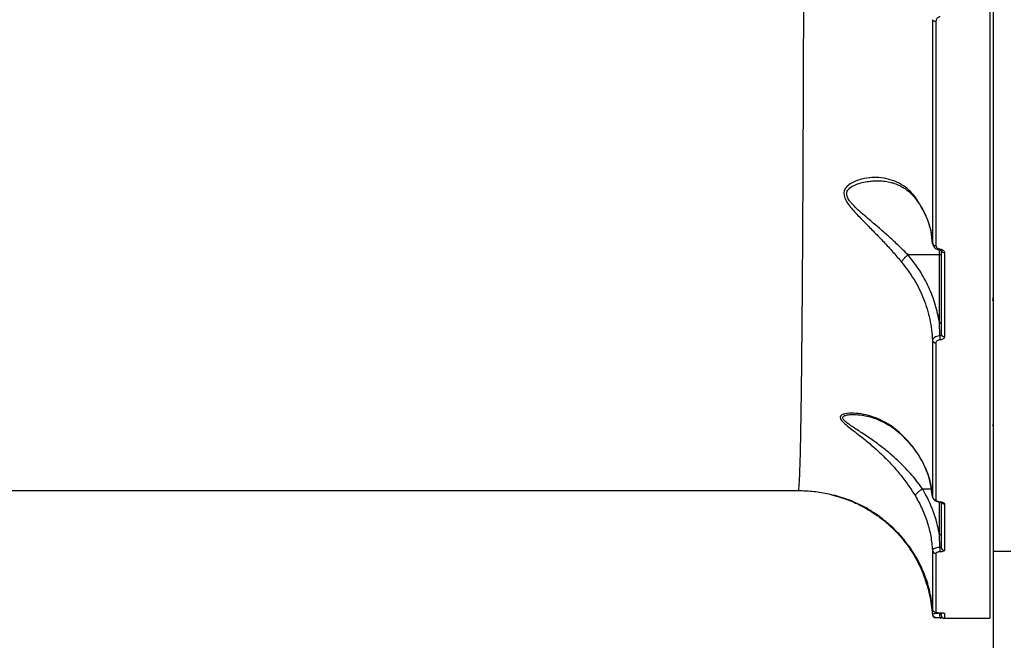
# Model space of a CAD drawing. Header units: millimetres. Extents: x -8045 to 6871, y -5915 to 5473.
# Drawn here: x -2687.5 to -2394.8, y -1812.7 to -1628.2 of the extents above; entities that cross this region are included whole.
import ezdxf

# ---------------------------------------------------------------- set-up
doc = ezdxf.new("R2010")
doc.units = ezdxf.units.MM
for name, color, linetype in [('DIKOM_ОБЪЕКТ', 7, 'Continuous'), ('DIKOM_РАЗМЕР_ЗОНА', 7, 'Continuous'), ('DIKOM_РАЗМЕР_ОБЪЕКТА', 7, 'Continuous')]:
    doc.layers.add(name, color=color, linetype=linetype)
doc.styles.add('style1', font='arial.ttf', dxfattribs={"width": 0.8})
doc.dimstyles.new('1-50', dxfattribs={"dimtxt": 300, "dimasz": 200, "dimexe": 100, "dimexo": 0, "dimgap": 100, "dimtad": 1, "dimtxsty": 'style1', "dimcen": 200, "dimclrd": 7, "dimclre": 7, "dimclrt": 7, "dimadec": 1, "dimazin": 2, "dimtfac": 1, "dimtmove": 0, "dimatfit": 2, "dimfxl": 0, "dimlwd": 25, "dimlwe": 18, "dimarcsym": 0})

# ---------------------------------------------------------------- blocks, each defined once
blk = doc.blocks.new('*D9')
at = {"layer": 'Defpoints', "color": 0, "linetype": 'Continuous', "transparency": 16777216}
for p in [(5663.54, -234.65), (-5019.6, -1388.73), (5663.54, -4701.47)]:
    blk.add_point(p, dxfattribs=at)
at = {"layer": 'DIKOM_РАЗМЕР_ОБЪЕКТА', "color": 7, "linetype": 'Continuous', "lineweight": 18, "transparency": 16777216}
for p, q in [((5663.54, -234.65), (5663.54, -4801.47)), ((-5019.6, -1388.73), (-5019.6, -4801.47))]:
    blk.add_line(p, q, dxfattribs=at)
at = {"layer": 'DIKOM_РАЗМЕР_ОБЪЕКТА', "color": 7, "linetype": 'Continuous', "lineweight": 25, "transparency": 16777216}
blk.add_line((-4819.6, -4701.47), (5463.54, -4701.47), dxfattribs=at)
at = {"layer": 'DIKOM_РАЗМЕР_ОБЪЕКТА', "color": 7, "linetype": 'Continuous', "transparency": 16777216}
for points in [[(-4819.6, -4668.14), (-4819.6, -4734.8), (-5019.6, -4701.47)], [(5463.54, -4668.14), (5463.54, -4734.8), (5663.54, -4701.47)]]:
    blk.add_solid(points, dxfattribs=at)
at = {"layer": 'DIKOM_РАЗМЕР_ОБЪЕКТА', "color": 7, "linetype": 'Continuous', "lineweight": 15, "transparency": 16777216, "insert": (-74.37, -4448.3), "char_height": 300, "attachment_point": 5, "style": 'style1'}
blk.add_mtext('10700', dxfattribs=at)
blk = doc.blocks.new('*D10')
at = {"layer": 'Defpoints', "color": 0, "linetype": 'Continuous', "transparency": 16777216}
for p in [(-1653.81, 3474.95), (-5616.46, -3083.4), (491.01, -3083.4)]:
    blk.add_point(p, dxfattribs=at)
at = {"layer": 'DIKOM_РАЗМЕР_ОБЪЕКТА', "color": 7, "linetype": 'Continuous', "lineweight": 18, "transparency": 16777216}
for p, q in [((-1653.81, 3474.95), (-5716.46, 3474.95)), ((491.01, -3083.4), (-5716.46, -3083.4))]:
    blk.add_line(p, q, dxfattribs=at)
at = {"layer": 'DIKOM_РАЗМЕР_ОБЪЕКТА', "color": 7, "linetype": 'Continuous', "lineweight": 25, "transparency": 16777216}
blk.add_line((-5616.46, 3274.95), (-5616.46, -2883.4), dxfattribs=at)
at = {"layer": 'DIKOM_РАЗМЕР_ОБЪЕКТА', "color": 7, "linetype": 'Continuous', "transparency": 16777216}
for points in [[(-5649.79, 3274.95), (-5583.12, 3274.95), (-5616.46, 3474.95)], [(-5649.79, -2883.4), (-5583.12, -2883.4), (-5616.46, -3083.4)]]:
    blk.add_solid(points, dxfattribs=at)
at = {"layer": 'DIKOM_РАЗМЕР_ОБЪЕКТА', "color": 7, "linetype": 'Continuous', "lineweight": 15, "transparency": 16777216, "insert": (-5869.63, -1326.86), "char_height": 300, "attachment_point": 5, "rotation": 90, "style": 'style1'}
blk.add_mtext('6550', dxfattribs=at)
blk = doc.blocks.new('*D11')
at = {"layer": 'Defpoints', "color": 0, "transparency": 16777216}
for p in [(6870.85, -184.65), (-7019.6, -1388.73), (-7019.6, -5814.65)]:
    blk.add_point(p, dxfattribs=at)
at = {"layer": 'DIKOM_РАЗМЕР_ЗОНА', "color": 7, "lineweight": 18, "transparency": 16777216}
for p, q in [((6870.85, -184.65), (6870.85, -5914.65)), ((-7019.6, -1388.73), (-7019.6, -5914.65))]:
    blk.add_line(p, q, dxfattribs=at)
at = {"layer": 'DIKOM_РАЗМЕР_ЗОНА', "color": 7, "lineweight": 25, "transparency": 16777216}
blk.add_line((6670.85, -5814.65), (-6819.6, -5814.65), dxfattribs=at)
at = {"layer": 'DIKOM_РАЗМЕР_ЗОНА', "color": 7, "transparency": 16777216}
for points in [[(-6819.6, -5781.31), (-6819.6, -5847.98), (-7019.6, -5814.65)], [(6670.85, -5781.31), (6670.85, -5847.98), (6870.85, -5814.65)]]:
    blk.add_solid(points, dxfattribs=at)
at = {"layer": 'DIKOM_РАЗМЕР_ЗОНА', "color": 7, "transparency": 16777216, "insert": (-74.37, -5561.37), "char_height": 300, "attachment_point": 5, "style": 'style1'}
blk.add_mtext('13900', dxfattribs=at)
blk = doc.blocks.new('*D12')
at = {"layer": 'Defpoints', "color": 0, "transparency": 16777216}
for p in [(-2189.61, 5472.65), (-7595.21, -5084.97), (-495.58, -5084.97)]:
    blk.add_point(p, dxfattribs=at)
at = {"layer": 'DIKOM_РАЗМЕР_ЗОНА', "color": 7, "lineweight": 18, "transparency": 16777216}
for p, q in [((-2189.61, 5472.65), (-7695.21, 5472.65)), ((-495.58, -5084.97), (-7695.21, -5084.97))]:
    blk.add_line(p, q, dxfattribs=at)
at = {"layer": 'DIKOM_РАЗМЕР_ЗОНА', "color": 7, "lineweight": 25, "transparency": 16777216}
blk.add_line((-7595.21, 5272.65), (-7595.21, -4884.97), dxfattribs=at)
at = {"layer": 'DIKOM_РАЗМЕР_ЗОНА', "color": 7, "transparency": 16777216}
for points in [[(-7628.55, 5272.65), (-7561.88, 5272.65), (-7595.21, 5472.65)], [(-7628.55, -4884.97), (-7561.88, -4884.97), (-7595.21, -5084.97)]]:
    blk.add_solid(points, dxfattribs=at)
at = {"layer": 'DIKOM_РАЗМЕР_ЗОНА', "color": 7, "transparency": 16777216, "insert": (-7848.38, -1452.59), "char_height": 300, "attachment_point": 5, "rotation": 90, "style": 'style1'}
blk.add_mtext('10550', dxfattribs=at)

msp = doc.modelspace()

# ---------------------------------------------------------------- linework, layer by layer
at = {"layer": 'DIKOM_ОБЪЕКТ', "color": 7, "linetype": 'Continuous', "lineweight": 15}
for p, q in [((-2397.813, -986.157), (-2397.813, -1786.157)), ((-2415.862, -1694.676), (-2415.77, -1695.015)), ((-2413.813, -1698.125), (-2413.813, -1696.722)), ((-2413.813, -1698.125), (-2423.145, -1698.125)), ((-2413.813, -1698.125), (-2413.687, -1698.12)), ((-2413.813, -1718.326), (-2413.813, -1698.125)), ((-2413.742, -1722.221), (-2413.813, -1718.326)), ((-2439.277, -1745.543), (-2439.101, -1745.548)), ((-2397.969, -1748.98), (-2397.89, -1748.851)), ((-2397.86, -1748.673), (-2397.875, -1748.687)), ((-2418.811, -1767.742), (-2418.818, -1767.744)), ((-2416.259, -1767.742), (-2418.811, -1767.742)), ((-2753.869, -1768.157), (-2455.828, -1768.157)), ((-2444.866, -1769.684), (-2444.585, -1769.767)), ((-2415.879, -1770.031), (-2415.791, -1770.273)), ((-2413.813, -1781.248), (-2413.813, -1771.566)), ((-2431.745, -1775.865), (-2431.406, -1776.1)), ((-2413.741, -1785.099), (-2413.813, -1781.248)), ((-2397.813, -1786.157), (-2397.813, -1836.157)), ((-2397.813, -1786.157), (-2391.813, -1786.157)), ((-2418.431, -1793.442), (-2418.43, -1793.626)), ((-2415.851, -1804.97), (-2415.924, -1805.027)), ((-2413.776, -1804.506), (-2413.665, -1804.511)), ((-2412.315, -1806.157), (-2398.812, -1806.157))]:
    msp.add_line(p, q, dxfattribs=at)
at = {"layer": 'DIKOM_ОБЪЕКТ', "color": 7, "linetype": 'Continuous', "lineweight": 15, "flags": 128}
for points in [[(-2414.869, -1628.729), (-2415.057, -1628.718), (-2415.237, -1628.686), (-2415.404, -1628.635), (-2415.552, -1628.567), (-2415.674, -1628.484), (-2415.768, -1628.39), (-2415.829, -1628.286), (-2415.856, -1628.178)], [(-2413.595, -1696.394), (-2413.626, -1696.512), (-2413.654, -1696.596), (-2413.68, -1696.641), (-2413.7, -1696.648)], [(-2413.813, -1718.326), (-2413.715, -1718.322), (-2413.622, -1718.312), (-2413.535, -1718.296), (-2413.459, -1718.274), (-2413.397, -1718.248), (-2413.351, -1718.217), (-2413.323, -1718.184), (-2413.313, -1718.15)], [(-2397.878, -1748.699), (-2397.832, -1748.619), (-2397.813, -1748.521)], [(-2413.813, -1781.248), (-2413.715, -1781.244), (-2413.622, -1781.234), (-2413.535, -1781.218), (-2413.459, -1781.196), (-2413.397, -1781.17), (-2413.351, -1781.139), (-2413.323, -1781.106), (-2413.313, -1781.072)], [(-2413.313, -1805.04), (-2413.294, -1805.235), (-2413.288, -1805.264)]]:
    msp.add_lwpolyline(points, dxfattribs=at)
at = {"layer": 'DIKOM_ОБЪЕКТ', "color": 7, "linetype": 'Continuous', "lineweight": 15}
for centre, radius, start, end in [((-2414.973, -1694.468), 0.913, 193.16571, 276.218), ((-2412.412, -1696.46), 0.949, 201.85038, 275.42839), ((-2398.235, -1711.223), 0.426, 292.85553, 352.12184), ((-2398.59, -1711.286), 0.777, 0.30034, 32.89414), ((-2398.883, -1711.282), 1.034, 351.52782, 23.84966), ((-2414.951, -1723.334), 0.93, 190.11078, 274.55737), ((-2407.344, -1722.059), 6.4, 181.45556, 191.77273), ((-2412.404, -1721.536), 0.915, 186.95794, 275.19852), ((-2414.918, -1769.929), 0.966, 186.06472, 271.81857), ((-2413.712, -1771.503), 0.0977, 296.80562, 356.04963), ((-2412.332, -1771.124), 1.008, 210.2427, 270.74446), ((-2409.545, -1785.304), 4.201, 177.20551, 195.01318), ((-2412.337, -1784.968), 0.976, 181.43242, 271.11395), ((-2414.91, -1785.856), 0.981, 184.96854, 270.89226), ((-2414.927, -1804.952), 1, 184.29088, 270.05484), ((-2414.912, -1803.351), 0.998, 184.08387, 269.99909), ((-2411.383, -1805.086), 2.397, 169.74635, 202.39792), ((-2412.312, -1803.661), 1.008, 244.17636, 269.8664)]:
    msp.add_arc(centre, radius, start, end, dxfattribs=at)
for points, knots in [([(-2398.814, -1387.16), (-2398.814, -1395.098), (-2398.814, -1410.91), (-2398.814, -1434.451), (-2398.813, -1457.648), (-2398.813, -1480.431), (-2398.813, -1502.739), (-2398.813, -1524.513), (-2398.813, -1545.696), (-2398.813, -1566.24), (-2398.813, -1586.097), (-2398.813, -1605.227), (-2398.813, -1623.591), (-2398.813, -1641.156), (-2398.813, -1657.894), (-2398.813, -1673.779), (-2398.813, -1688.79), (-2398.813, -1702.91), (-2398.813, -1716.125), (-2398.813, -1728.426), (-2398.813, -1739.805), (-2398.813, -1748.427), (-2398.813, -1754.745), (-2398.813, -1759.109), (-2398.813, -1763.269), (-2398.813, -1767.227), (-2398.813, -1770.983), (-2398.813, -1774.538), (-2398.813, -1778.816), (-2398.813, -1783.591), (-2398.813, -1788.573), (-2398.813, -1793.426), (-2398.813, -1797.875), (-2398.813, -1801.622), (-2398.813, -1804.236), (-2398.813, -1805.849), (-2398.813, -1806.055), (-2398.813, -1806.157)], [0, 0, 0, 0, 0.036172, 0.0720484, 0.1076294, 0.1429149, 0.1779051, 0.2125996, 0.2469988, 0.2811024, 0.3149106, 0.3484235, 0.3816407, 0.4145624, 0.4471888, 0.4795196, 0.5115549, 0.5432949, 0.5747393, 0.6058882, 0.6367416, 0.6672995, 0.6814813, 0.6955903, 0.7096265, 0.7235901, 0.7374808, 0.7512988, 0.765044, 0.7900535, 0.8148186, 0.8393391, 0.8723805, 0.9049673, 0.9370994, 0.968777, 1, 1, 1, 1]), ([(-2455.815, -1768.14), (-2455.812, -1768.146), (-2455.773, -1768.234), (-2455.699, -1767.912), (-2455.597, -1767.138), (-2455.5, -1765.803), (-2455.408, -1763.997), (-2455.319, -1761.666), (-2455.232, -1758.802), (-2455.148, -1755.394), (-2455.072, -1751.682), (-2455.004, -1747.772), (-2454.942, -1743.758), (-2454.882, -1739.357), (-2454.824, -1734.563), (-2454.768, -1729.372), (-2454.713, -1723.78), (-2454.649, -1716.56), (-2454.578, -1707.38), (-2454.501, -1695.851), (-2454.429, -1683.257), (-2454.371, -1671.581), (-2454.326, -1661.261), (-2454.29, -1652.638), (-2454.257, -1643.672), (-2454.225, -1634.369), (-2454.194, -1624.73), (-2454.165, -1614.762), (-2454.134, -1603.387), (-2454.103, -1590.506), (-2454.071, -1576.019), (-2454.042, -1561.046), (-2454.016, -1545.61), (-2453.99, -1528.588), (-2453.966, -1509.928), (-2453.945, -1489.599), (-2453.928, -1468.85), (-2453.919, -1454.77), (-2453.915, -1447.712)], [0, 0, 0, 0, 0.0018906, 0.0283572, 0.0550228, 0.0805311, 0.1062915, 0.1323039, 0.1585683, 0.1850847, 0.211853, 0.2337723, 0.2558873, 0.2781979, 0.3007043, 0.3234063, 0.3463041, 0.3693975, 0.4068355, 0.4447969, 0.4832817, 0.5222902, 0.5448176, 0.5675163, 0.590386, 0.6134269, 0.6366388, 0.6600219, 0.6835765, 0.7147226, 0.7461024, 0.777716, 0.8095636, 0.8416453, 0.8809142, 0.9203961, 0.9600912, 1, 1, 1, 1]), ([(-2413.618, -1627.312), (-2413.712, -1627.329), (-2413.902, -1627.364), (-2414.242, -1627.52), (-2414.58, -1627.813), (-2414.825, -1628.253), (-2414.854, -1628.57), (-2414.869, -1628.729)], [0, 0, 0, 0, 0.1238846, 0.250314, 0.4996087, 0.7493433, 1, 1, 1, 1]), ([(-2415.856, -1628.178), (-2415.856, -1634.159), (-2415.857, -1646.105), (-2415.858, -1663.088), (-2415.86, -1679.408), (-2415.861, -1689.582), (-2415.862, -1694.676)], [0, 0, 0, 0, 0.2503495, 0.499999, 0.7496488, 1, 1, 1, 1]), ([(-2414.869, -1628.729), (-2414.869, -1634.822), (-2414.87, -1646.935), (-2414.871, -1664.051), (-2414.873, -1680.299), (-2414.874, -1690.371), (-2414.874, -1695.376)], [0, 0, 0, 0, 0.2544891, 0.5059858, 0.7544902, 1, 1, 1, 1]), ([(-2420.723, -1681.308), (-2421.398, -1680.466), (-2422.748, -1678.781), (-2425.159, -1677.054), (-2427.748, -1675.865), (-2430.477, -1675.214), (-2433.282, -1675.037), (-2435.787, -1675.285), (-2437.928, -1675.809), (-2439.673, -1676.501), (-2441.084, -1677.41), (-2442.021, -1678.538), (-2442.358, -1679.832), (-2442.006, -1681.306), (-2440.866, -1683.272), (-2438.794, -1685.661), (-2436.036, -1688.482), (-2433.2, -1691.339), (-2430.386, -1694.259), (-2427.636, -1697.244), (-2425.929, -1699.255), (-2425.081, -1700.255)], [0, 0, 0, 0, 0.0610318, 0.1220805, 0.1834459, 0.2449833, 0.3064453, 0.3686877, 0.4105322, 0.4525436, 0.4951712, 0.5273517, 0.5602196, 0.5930361, 0.6254835, 0.6893719, 0.7525677, 0.8147285, 0.8766654, 0.9386833, 1, 1, 1, 1]), ([(-2423.17, -1698.132), (-2423.601, -1697.693), (-2424.489, -1696.788), (-2425.856, -1695.457), (-2427.288, -1694.108), (-2428.675, -1692.839), (-2430.152, -1691.526), (-2431.614, -1690.253), (-2433.134, -1688.954), (-2434.802, -1687.54), (-2436.58, -1686.025), (-2438.431, -1684.379), (-2439.742, -1683.072), (-2440.547, -1682.066), (-2441.125, -1681.184), (-2441.444, -1680.29), (-2441.364, -1679.461), (-2441.122, -1678.909), (-2440.727, -1678.418), (-2439.961, -1677.771), (-2438.64, -1677.11), (-2436.795, -1676.553), (-2435.012, -1676.242), (-2433.46, -1676.093), (-2432.565, -1676.086), (-2432.164, -1676.083)], [0, 0, 0, 0, 0.0444241, 0.0916118, 0.1354156, 0.1832956, 0.2237768, 0.2743841, 0.3197971, 0.3652819, 0.4303652, 0.4884402, 0.5485742, 0.5725954, 0.5943542, 0.6401629, 0.6627541, 0.6862992, 0.7083427, 0.7326386, 0.7932147, 0.8546089, 0.9166717, 0.9626772, 1, 1, 1, 1]), ([(-2432.162, -1676.075), (-2431.389, -1676.106), (-2430.035, -1676.16), (-2428.392, -1676.503), (-2427.271, -1676.838), (-2426.314, -1677.198), (-2425.214, -1677.702), (-2423.788, -1678.563), (-2422.141, -1679.873), (-2421.116, -1681.204), (-2420.58, -1681.9)], [0, 0, 0, 0, 0.1730486, 0.3030576, 0.3903817, 0.450699, 0.5408763, 0.6653656, 0.8248918, 1, 1, 1, 1]), ([(-2415.862, -1694.676), (-2415.984, -1693.52), (-2416.229, -1691.2), (-2417.24, -1687.784), (-2418.678, -1684.447), (-2420.041, -1682.355), (-2420.723, -1681.308)], [0, 0, 0, 0, 0.2482885, 0.4983969, 0.7490502, 1, 1, 1, 1]), ([(-2420.723, -1681.308), (-2420.719, -1681.442), (-2420.713, -1681.653), (-2420.6, -1681.801), (-2420.559, -1681.855)], [0, 0, 0, 0, 0.6363648, 1, 1, 1, 1]), ([(-2420.628, -1681.792), (-2419.938, -1682.841), (-2418.56, -1684.938), (-2417.123, -1688.284), (-2416.129, -1691.707), (-2415.911, -1694.03), (-2415.802, -1695.187)], [0, 0, 0, 0, 0.2512625, 0.5020268, 0.7519634, 1, 1, 1, 1]), ([(-2415.815, -1694.996), (-2415.752, -1695.188), (-2415.62, -1695.593), (-2415.152, -1696.097), (-2414.498, -1696.497), (-2413.968, -1696.598), (-2413.696, -1696.649)], [0, 0, 0, 0, 0.2205956, 0.4634208, 0.7240673, 1, 1, 1, 1]), ([(-2414.874, -1695.376), (-2414.856, -1695.497), (-2414.819, -1695.739), (-2414.532, -1696.055), (-2414.116, -1696.298), (-2413.769, -1696.362), (-2413.595, -1696.394)], [0, 0, 0, 0, 0.2500062, 0.4999832, 0.7496798, 1, 1, 1, 1]), ([(-2413.696, -1696.649), (-2413.647, -1696.656), (-2413.553, -1696.67), (-2413.411, -1696.713), (-2413.305, -1696.766), (-2413.273, -1696.803), (-2413.282, -1696.8), (-2413.284, -1696.8)], [0, 0, 0, 0, 0.1797234, 0.3472291, 0.6519075, 0.9270133, 1, 1, 1, 1]), ([(-2413.595, -1696.394), (-2413.422, -1696.426), (-2413.076, -1696.49), (-2412.662, -1696.731), (-2412.377, -1697.045), (-2412.34, -1697.285), (-2412.322, -1697.404)], [0, 0, 0, 0, 0.2502727, 0.5000296, 0.7500098, 1, 1, 1, 1]), ([(-2413.313, -1696.873), (-2413.313, -1701.144), (-2413.313, -1709.755), (-2413.313, -1717.661), (-2413.313, -1721.647)], [0, 0, 0, 0, 0.4958751, 1, 1, 1, 1]), ([(-2412.322, -1697.404), (-2412.322, -1701.781), (-2412.322, -1710.485), (-2412.321, -1718.476), (-2412.321, -1722.447)], [0, 0, 0, 0, 0.5029246, 1, 1, 1, 1]), ([(-2423.17, -1698.132), (-2423.319, -1698.249), (-2423.673, -1698.523), (-2424.244, -1699.056), (-2424.694, -1699.575), (-2424.971, -1699.989), (-2425.044, -1700.165), (-2425.081, -1700.255)], [0, 0, 0, 0, 0.1670716, 0.3953667, 0.6801458, 0.8380877, 1, 1, 1, 1]), ([(-2425.081, -1700.255), (-2423.78, -1701.956), (-2421.178, -1705.361), (-2418.42, -1711.127), (-2416.494, -1717.197), (-2416.076, -1721.397), (-2415.867, -1723.497)], [0, 0, 0, 0, 0.2491379, 0.4984877, 0.7492503, 1, 1, 1, 1]), ([(-2423.145, -1698.125), (-2423.15, -1698.126), (-2423.159, -1698.126), (-2423.166, -1698.13), (-2423.17, -1698.132)], [0, 0, 0, 0, 0.543618, 1, 1, 1, 1]), ([(-2413.813, -1718.326), (-2414.178, -1716.497), (-2414.908, -1712.837), (-2416.962, -1707.595), (-2419.628, -1702.605), (-2421.971, -1699.621), (-2423.145, -1698.125)], [0, 0, 0, 0, 0.2504681, 0.5013084, 0.750181, 1, 1, 1, 1]), ([(-2413.313, -1697.954), (-2413.318, -1697.973), (-2413.329, -1698.01), (-2413.411, -1698.061), (-2413.532, -1698.101), (-2413.635, -1698.114), (-2413.687, -1698.12)], [0, 0, 0, 0, 0.2500426, 0.5000011, 0.7499812, 1, 1, 1, 1]), ([(-2398.085, -1711.617), (-2398.062, -1711.607), (-2397.954, -1711.557), (-2397.902, -1711.488), (-2397.86, -1711.434)], [0, 0, 0, 0, 0.2152237, 1, 1, 1, 1]), ([(-2415.867, -1723.497), (-2415.867, -1728.015), (-2415.869, -1737.037), (-2415.872, -1749.175), (-2415.875, -1760.346), (-2415.878, -1766.8), (-2415.879, -1770.031)], [0, 0, 0, 0, 0.2505294, 0.5002708, 0.749837, 1, 1, 1, 1]), ([(-2413.742, -1722.221), (-2414.034, -1722.264), (-2414.616, -1722.348), (-2415.306, -1722.659), (-2415.774, -1723.054), (-2415.836, -1723.35), (-2415.867, -1723.497)], [0, 0, 0, 0, 0.252439, 0.5035887, 0.7525655, 1, 1, 1, 1]), ([(-2413.61, -1723.365), (-2413.785, -1723.391), (-2414.136, -1723.442), (-2414.549, -1723.658), (-2414.826, -1723.94), (-2414.86, -1724.153), (-2414.878, -1724.26)], [0, 0, 0, 0, 0.2498458, 0.4997098, 0.7496159, 1, 1, 1, 1]), ([(-2413.313, -1721.647), (-2413.319, -1721.715), (-2413.33, -1721.849), (-2413.419, -1722.029), (-2413.537, -1722.144), (-2413.651, -1722.202), (-2413.712, -1722.215), (-2413.742, -1722.221)], [0, 0, 0, 0, 0.2752746, 0.5369428, 0.7775954, 0.8906354, 1, 1, 1, 1]), ([(-2412.321, -1722.447), (-2412.339, -1722.557), (-2412.375, -1722.776), (-2412.656, -1723.064), (-2413.075, -1723.285), (-2413.431, -1723.338), (-2413.61, -1723.365)], [0, 0, 0, 0, 0.2503421, 0.5002948, 0.7501834, 1, 1, 1, 1]), ([(-2414.878, -1724.26), (-2414.878, -1727.978), (-2414.879, -1735.369), (-2414.881, -1745.494), (-2414.883, -1754.815), (-2414.885, -1763.345), (-2414.887, -1768.388), (-2414.888, -1770.894)], [0, 0, 0, 0, 0.2049312, 0.4073967, 0.6073963, 0.8049311, 1, 1, 1, 1]), ([(-2425.18, -1751.37), (-2426.052, -1750.614), (-2427.8, -1749.098), (-2430.62, -1747.464), (-2433.515, -1746.245), (-2436.448, -1745.465), (-2439.331, -1745.11), (-2441.557, -1745.215), (-2442.904, -1745.651), (-2443.452, -1746.229), (-2443.227, -1747.058), (-2442.28, -1748.108), (-2440.799, -1749.334), (-2438.966, -1750.742), (-2436.729, -1752.471), (-2434.117, -1754.596), (-2431.192, -1757.215), (-2428.344, -1760.069), (-2425.639, -1763.152), (-2423.119, -1766.423), (-2421.699, -1768.667), (-2420.991, -1769.787)], [0, 0, 0, 0, 0.06128, 0.1228442, 0.1842241, 0.2462564, 0.3089215, 0.372221, 0.4044586, 0.4370778, 0.4698366, 0.5023538, 0.5451111, 0.5875213, 0.6295683, 0.6917526, 0.7536713, 0.8157421, 0.8771061, 0.9386815, 1, 1, 1, 1]), ([(-2418.818, -1767.744), (-2419.315, -1767.049), (-2420.315, -1765.655), (-2422.015, -1763.593), (-2423.658, -1761.783), (-2425.23, -1760.191), (-2426.652, -1758.843), (-2428.147, -1757.515), (-2429.594, -1756.303), (-2431.137, -1755.085), (-2432.662, -1753.941), (-2434.249, -1752.812), (-2435.774, -1751.771), (-2437.287, -1750.773), (-2438.767, -1749.814), (-2440.174, -1748.891), (-2441.244, -1748.137), (-2441.935, -1747.556), (-2442.338, -1747.13), (-2442.565, -1746.737), (-2442.574, -1746.388), (-2442.362, -1746.101), (-2441.98, -1745.887), (-2441.463, -1745.727), (-2440.674, -1745.59), (-2439.925, -1745.522), (-2439.361, -1745.54), (-2439.277, -1745.543)], [0, 0, 0, 0, 0.0623068, 0.1251884, 0.1892889, 0.2348469, 0.2832573, 0.3284187, 0.3777928, 0.41946, 0.4717243, 0.5185953, 0.5655589, 0.6127564, 0.660153, 0.707505, 0.7547796, 0.779746, 0.8021657, 0.8263515, 0.8496947, 0.8724797, 0.8972179, 0.9195438, 0.9445137, 0.9917108, 1, 1, 1, 1]), ([(-2439.254, -1745.534), (-2438.437, -1745.579), (-2436.967, -1745.659), (-2434.978, -1746.106), (-2433.525, -1746.544), (-2432.296, -1746.992), (-2430.961, -1747.56), (-2429.235, -1748.454), (-2427.144, -1749.776), (-2425.727, -1751.059), (-2424.986, -1751.729)], [0, 0, 0, 0, 0.1731456, 0.3118375, 0.4130892, 0.4801994, 0.5635342, 0.6809048, 0.8330579, 1, 1, 1, 1]), ([(-2415.879, -1770.031), (-2416.098, -1768.35), (-2416.535, -1764.989), (-2418.474, -1760.12), (-2421.248, -1755.482), (-2423.87, -1752.739), (-2425.18, -1751.37)], [0, 0, 0, 0, 0.2493537, 0.4986017, 0.749596, 1, 1, 1, 1]), ([(-2425.18, -1751.37), (-2425.148, -1751.467), (-2425.105, -1751.599), (-2425.002, -1751.673), (-2424.975, -1751.693)], [0, 0, 0, 0, 0.7364332, 1, 1, 1, 1]), ([(-2425.082, -1751.609), (-2423.759, -1752.998), (-2421.112, -1755.777), (-2418.337, -1760.47), (-2416.422, -1765.384), (-2416.019, -1768.765), (-2415.817, -1770.455)], [0, 0, 0, 0, 0.2508265, 0.50195, 0.7510156, 1, 1, 1, 1]), ([(-2418.818, -1767.744), (-2419.009, -1767.851), (-2419.465, -1768.106), (-2420.033, -1768.521), (-2420.478, -1768.918), (-2420.769, -1769.245), (-2420.964, -1769.553), (-2420.982, -1769.709), (-2420.991, -1769.787)], [0, 0, 0, 0, 0.1653388, 0.3947748, 0.5333352, 0.6838941, 0.8415045, 1, 1, 1, 1]), ([(-2413.813, -1781.248), (-2414.318, -1778.898), (-2415.332, -1774.184), (-2417.649, -1769.893), (-2418.811, -1767.742)], [0, 0, 0, 0, 0.4985849, 1, 1, 1, 1]), ([(-2455.815, -1768.157), (-2454.253, -1768.214), (-2451.218, -1768.324), (-2447.396, -1768.964), (-2445.2, -1769.629), (-2444.415, -1769.867)], [0, 0, 0, 0, 0.4052719, 0.7875255, 1, 1, 1, 1]), ([(-2431.549, -1775.996), (-2432.544, -1775.306), (-2434.531, -1773.928), (-2437.569, -1772.314), (-2440.573, -1771.004), (-2442.96, -1770.192), (-2444.539, -1769.743), (-2445.194, -1769.579), (-2445.293, -1769.562), (-2445.117, -1769.613), (-2444.678, -1769.739), (-2444.402, -1769.819)], [0, 0, 0, 0, 0.1653985, 0.3303434, 0.4963441, 0.6649694, 0.7504187, 0.8373229, 0.881074, 0.9250269, 1, 1, 1, 1]), ([(-2444.402, -1769.819), (-2444.365, -1769.829), (-2443.98, -1769.94), (-2442.647, -1770.353), (-2440.793, -1771.028), (-2438.462, -1772.008), (-2435.766, -1773.364), (-2432.744, -1775.232), (-2429.797, -1777.454), (-2426.98, -1780.044), (-2424.343, -1783.016), (-2421.977, -1786.338), (-2419.923, -1789.953), (-2418.929, -1792.399), (-2418.43, -1793.626)], [0, 0, 0, 0, 0.0071288, 0.0757107, 0.1431947, 0.2099327, 0.3098171, 0.40947, 0.508018, 0.6067616, 0.7049795, 0.803099, 0.9012478, 1, 1, 1, 1]), ([(-2444.249, -1769.866), (-2444.095, -1769.911), (-2443.636, -1770.044), (-2442.353, -1770.456), (-2440.771, -1771.025), (-2439.248, -1771.643), (-2438.061, -1772.163), (-2436.996, -1772.675), (-2435.817, -1773.3), (-2434.508, -1774.07), (-2433.162, -1774.95), (-2431.628, -1776.037), (-2430.004, -1777.308), (-2428.096, -1778.974), (-2426.177, -1780.891), (-2424.129, -1783.281), (-2422.054, -1786.16), (-2420.384, -1789.066), (-2419.186, -1791.583), (-2418.691, -1792.853), (-2418.457, -1793.451)], [0, 0, 0, 0, 0.0240462, 0.0717737, 0.1393112, 0.187782, 0.2196187, 0.2528324, 0.292078, 0.337481, 0.3867446, 0.4332576, 0.4982085, 0.5576287, 0.6342115, 0.7073163, 0.7941753, 0.8947056, 0.9504236, 1, 1, 1, 1]), ([(-2420.991, -1769.787), (-2420.291, -1771.04), (-2418.885, -1773.556), (-2417.384, -1777.578), (-2416.307, -1781.717), (-2416.027, -1784.533), (-2415.887, -1785.941)], [0, 0, 0, 0, 0.2494152, 0.5009182, 0.7505828, 1, 1, 1, 1]), ([(-2415.833, -1770.264), (-2415.769, -1770.434), (-2415.63, -1770.8), (-2415.148, -1771.201), (-2414.485, -1771.495), (-2413.947, -1771.558), (-2413.668, -1771.59)], [0, 0, 0, 0, 0.2080024, 0.4481557, 0.7136746, 1, 1, 1, 1]), ([(-2414.888, -1770.894), (-2414.87, -1770.967), (-2414.836, -1771.111), (-2414.558, -1771.304), (-2414.143, -1771.453), (-2413.791, -1771.491), (-2413.615, -1771.51)], [0, 0, 0, 0, 0.2501301, 0.5000394, 0.7499038, 1, 1, 1, 1]), ([(-2413.668, -1771.59), (-2413.618, -1771.595), (-2413.515, -1771.603), (-2413.383, -1771.624), (-2413.274, -1771.646), (-2413.205, -1771.662), (-2413.194, -1771.655), (-2413.189, -1771.652)], [0, 0, 0, 0, 0.1815028, 0.3749441, 0.5822303, 0.8019694, 1, 1, 1, 1]), ([(-2413.615, -1771.51), (-2413.435, -1771.529), (-2413.077, -1771.568), (-2412.655, -1771.72), (-2412.373, -1771.914), (-2412.337, -1772.059), (-2412.319, -1772.132)], [0, 0, 0, 0, 0.2500878, 0.4999675, 0.7499115, 1, 1, 1, 1]), ([(-2413.313, -1771.639), (-2413.313, -1774.003), (-2413.313, -1778.878), (-2413.313, -1782.914), (-2413.313, -1784.993)], [0, 0, 0, 0, 0.4850208, 1, 1, 1, 1]), ([(-2412.319, -1772.132), (-2412.319, -1774.666), (-2412.318, -1779.702), (-2412.318, -1783.873), (-2412.318, -1785.945)], [0, 0, 0, 0, 0.5031995, 1, 1, 1, 1]), ([(-2415.908, -1803.422), (-2416.108, -1801.722), (-2416.507, -1798.336), (-2418.05, -1793.365), (-2420.093, -1788.955), (-2422.497, -1785.117), (-2425.081, -1781.84), (-2428.049, -1778.751), (-2430.38, -1776.916), (-2431.549, -1775.996)], [0, 0, 0, 0, 0.1674705, 0.3335888, 0.5002146, 0.6258411, 0.7503799, 0.8748296, 1, 1, 1, 1]), ([(-2413.741, -1785.099), (-2414.032, -1785.129), (-2414.613, -1785.187), (-2415.313, -1785.391), (-2415.795, -1785.651), (-2415.856, -1785.844), (-2415.887, -1785.941)], [0, 0, 0, 0, 0.2500045, 0.4998563, 0.7497347, 1, 1, 1, 1]), ([(-2413.313, -1784.993), (-2413.319, -1785.007), (-2413.332, -1785.034), (-2413.427, -1785.068), (-2413.567, -1785.092), (-2413.683, -1785.097), (-2413.741, -1785.099)], [0, 0, 0, 0, 0.2509765, 0.501033, 0.7508967, 1, 1, 1, 1]), ([(-2415.887, -1785.941), (-2415.889, -1788.054), (-2415.892, -1792.275), (-2415.896, -1797.144), (-2415.902, -1801.03), (-2415.906, -1802.624), (-2415.908, -1803.422)], [0, 0, 0, 0, 0.2503484, 0.4999977, 0.7496482, 1, 1, 1, 1]), ([(-2414.894, -1786.837), (-2414.896, -1788.995), (-2414.898, -1793.282), (-2414.903, -1798.17), (-2414.907, -1802.003), (-2414.911, -1803.571), (-2414.912, -1804.35)], [0, 0, 0, 0, 0.2555167, 0.5073559, 0.7555167, 1, 1, 1, 1]), ([(-2413.603, -1786.393), (-2413.778, -1786.405), (-2414.128, -1786.43), (-2414.548, -1786.536), (-2414.838, -1786.675), (-2414.876, -1786.783), (-2414.894, -1786.837)], [0, 0, 0, 0, 0.250007, 0.4999612, 0.7496641, 1, 1, 1, 1]), ([(-2412.318, -1785.945), (-2412.336, -1785.999), (-2412.374, -1786.109), (-2412.661, -1786.249), (-2413.08, -1786.355), (-2413.428, -1786.38), (-2413.603, -1786.393)], [0, 0, 0, 0, 0.2503647, 0.5000401, 0.7500165, 1, 1, 1, 1]), ([(-2418.43, -1793.626), (-2417.808, -1795.485), (-2416.565, -1799.207), (-2416.138, -1803.086), (-2415.924, -1805.027)], [0, 0, 0, 0, 0.4994826, 1, 1, 1, 1]), ([(-2415.89, -1804.971), (-2415.888, -1805.007), (-2415.883, -1805.081), (-2415.847, -1805.228), (-2415.761, -1805.399), (-2415.601, -1805.565), (-2415.278, -1805.761), (-2414.804, -1805.878), (-2414.187, -1805.952), (-2413.823, -1805.97), (-2413.634, -1805.98)], [0, 0, 0, 0, 0.0350131, 0.0711514, 0.1516086, 0.2486297, 0.3650246, 0.65142, 0.8192115, 1, 1, 1, 1]), ([(-2413.742, -1804.66), (-2414.051, -1804.676), (-2414.663, -1804.708), (-2415.365, -1804.803), (-2415.783, -1804.895), (-2415.834, -1804.952), (-2415.851, -1804.97)], [0, 0, 0, 0, 0.2917352, 0.5784202, 0.8606895, 1, 1, 1, 1]), ([(-2414.912, -1804.35), (-2414.897, -1804.368), (-2414.868, -1804.403), (-2414.622, -1804.453), (-2414.278, -1804.486), (-2413.932, -1804.503), (-2413.74, -1804.507), (-2413.644, -1804.509)], [0, 0, 0, 0, 0.2488768, 0.498685, 0.7484143, 0.8752631, 1, 1, 1, 1]), ([(-2413.313, -1805.04), (-2413.319, -1804.996), (-2413.329, -1804.911), (-2413.416, -1804.794), (-2413.532, -1804.716), (-2413.648, -1804.674), (-2413.711, -1804.664), (-2413.742, -1804.66)], [0, 0, 0, 0, 0.2828011, 0.550037, 0.7894462, 0.897912, 1, 1, 1, 1]), ([(-2413.665, -1804.511), (-2413.555, -1804.512), (-2413.423, -1804.515), (-2413.328, -1804.518), (-2413.313, -1804.519)], [0, 0, 0, 0, 0.8366342, 1, 1, 1, 1]), ([(-2413.644, -1804.509), (-2413.545, -1804.511), (-2413.343, -1804.515), (-2412.982, -1804.534), (-2412.623, -1804.567), (-2412.362, -1804.617), (-2412.33, -1804.651), (-2412.314, -1804.668)], [0, 0, 0, 0, 0.1241143, 0.2515731, 0.5012404, 0.7509664, 1, 1, 1, 1]), ([(-2413.634, -1805.98), (-2413.587, -1805.98), (-2413.496, -1805.98), (-2413.372, -1805.977), (-2413.267, -1805.971), (-2413.184, -1805.961), (-2413.128, -1805.944), (-2413.092, -1805.929), (-2413.094, -1805.909), (-2413.094, -1805.903)], [0, 0, 0, 0, 0.1700168, 0.3335903, 0.4910776, 0.6432544, 0.7908664, 0.9354994, 1, 1, 1, 1]), ([(-2413.313, -1804.518), (-2413.313, -1804.696), (-2413.313, -1805.131), (-2413.313, -1805.05), (-2413.313, -1805.003)], [0, 0, 0, 0, 0.408878, 1, 1, 1, 1]), ([(-2413.313, -1805.155), (-2413.3, -1805.28), (-2413.272, -1805.536), (-2413.039, -1805.883), (-2412.693, -1806.117), (-2412.438, -1806.144), (-2412.313, -1806.158)], [0, 0, 0, 0, 0.2443502, 0.499862, 0.7554099, 1, 1, 1, 1]), ([(-2412.314, -1804.668), (-2412.314, -1805.233), (-2412.314, -1806.112), (-2412.313, -1806.036), (-2412.313, -1806.009)], [0, 0, 0, 0, 0.6428311, 1, 1, 1, 1]), ([(-2413.599, -1806), (-2413.786, -1805.999), (-2414.159, -1805.996), (-2414.587, -1805.985), (-2414.872, -1805.97), (-2414.908, -1805.958), (-2414.926, -1805.952)], [0, 0, 0, 0, 0.2496643, 0.4995742, 0.749555, 1, 1, 1, 1]), ([(-2412.796, -1806.011), (-2412.885, -1806.009), (-2413.105, -1806.003), (-2413.415, -1806.001), (-2413.599, -1806)], [0, 0, 0, 0, 0.4047994, 1, 1, 1, 1])]:
    msp.add_open_spline(points, degree=3, knots=knots, dxfattribs=at)

# ---------------------------------------------------------------- dimensions: what is measured, and where the dimension line sits
at = {"layer": 'DIKOM_РАЗМЕР_ЗОНА'}
dim = msp.add_linear_dim(base=(-7595.212, -5084.969), p1=(-2189.606, 5472.652), p2=(-495.584, -5084.969), angle=90, text='10550', dimstyle='1-50', dxfattribs=at)
dim.commit()
dim.dimension.update_dxf_attribs({"geometry": '*D12', "text_midpoint": (-7595.212, -1452.593), "dimtype": 160})
dim = msp.add_linear_dim(base=(-7019.6, -5814.648), p1=(6870.851, -184.645), p2=(-7019.6, -1388.727), text='13900', dimstyle='1-50', dxfattribs=at)
dim.commit()
dim.dimension.update_dxf_attribs({"geometry": '*D11', "text_midpoint": (-74.375, -5814.648), "dimtype": 160})
at = {"layer": 'DIKOM_РАЗМЕР_ОБЪЕКТА', "color": 7, "linetype": 'Continuous', "lineweight": 15}
dim = msp.add_linear_dim(base=(-5616.456, -3083.398), p1=(-1653.813, 3474.95), p2=(491.015, -3083.398), angle=90, text='6550', dimstyle='1-50', dxfattribs=at)
dim.commit()
dim.dimension.update_dxf_attribs({"geometry": '*D10', "text_midpoint": (-5616.456, -1326.858), "dimtype": 160})
dim = msp.add_linear_dim(base=(5663.543, -4701.469), p1=(-5019.6, -1388.727), p2=(5663.543, -234.645), text='10700', dimstyle='1-50', dxfattribs=at)
dim.commit()
dim.dimension.update_dxf_attribs({"geometry": '*D9', "text_midpoint": (-74.375, -4701.469), "dimtype": 160})

doc.saveas('drawing.dxf')
